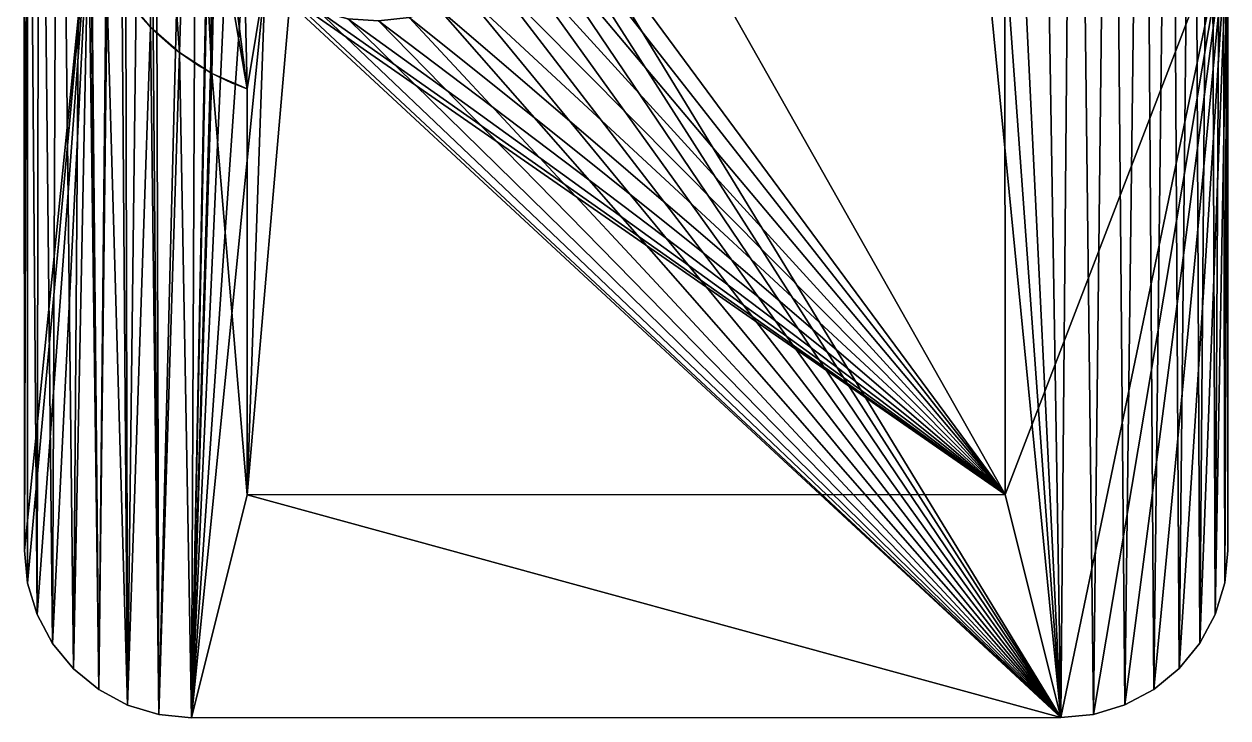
# Model space of a CAD drawing. Extents: x 117 to 132.3, y 125.4 to 142.4.
# Drawn here: x 121.45 to 132.26, y 125.35 to 131.58 of the extents above; entities that cross this region are included whole.
import ezdxf

# ---------------------------------------------------------------- set-up
doc = ezdxf.new("R2010")
doc.units = 0
doc.layers.get('0').update_dxf_attribs({"color": 13, "linetype": 'CONTINUOUS'})

# ---------------------------------------------------------------- blocks, each defined once
blk = doc.blocks.new('GROUP_1')
for p, q in [((15.303, 11.453), (15.304, 1.502)), ((4.504, 1.5), (4.502, 11)), ((4.504, 1.5, 7.348), (4.503, 7.196, 7.348)), ((13.303, 7.198, 7.348), (13.304, 2.002, 7.348)), ((13.303, 7.198, 2), (13.304, 2.002, 2)), ((15.303, 7.199, 7.348), (15.304, 1.502, 7.348)), ((5.637, 6.195, 7.348), (5.637, 6.195, 2)), ((5.896, 5.966, 7.348), (5.896, 5.966, 2)), ((6.187, 5.779, 7.348), (6.187, 5.779, 2)), ((6.503, 5.64, 7.348), (6.503, 5.64, 2)), ((6.504, 2, 7.348), (6.503, 5.64, 7.348)), ((6.504, 2, 2), (6.503, 5.64, 2)), ((13.304, 2.002, 2), (6.504, 2, 2)), ((13.304, 2.002, 7.348), (6.504, 2, 7.348)), ((6.504, 2, 2), (6.504, 2, 7.348)), ((13.304, 2.002, 2), (13.304, 2.002, 7.348)), ((4.504, 1.5), (4.504, 1.5, 7.348)), ((15.304, 1.502), (15.304, 1.502, 7.348)), ((4.533, 1.207), (4.533, 1.207, 7.348)), ((15.275, 1.21), (15.275, 1.21, 7.348)), ((4.618, 0.926), (4.618, 0.926, 7.348)), ((15.19, 0.928), (15.19, 0.928, 7.348)), ((4.757, 0.666), (4.757, 0.666, 7.348)), ((15.051, 0.669), (15.051, 0.669, 7.348)), ((4.944, 0.439), (4.944, 0.439, 7.348)), ((14.865, 0.442), (14.865, 0.442, 7.348)), ((5.171, 0.253), (5.171, 0.253, 7.348)), ((14.638, 0.255), (14.638, 0.255, 7.348)), ((5.43, 0.114), (5.43, 0.114, 7.348)), ((14.378, 0.116), (14.378, 0.116, 7.348)), ((5.712, 0.029), (5.712, 0.029, 7.348)), ((6.004, 0), (13.804, 0.002)), ((6.004, 0, 7.348), (13.804, 0.002, 7.348)), ((6.004, 0), (6.004, 0, 7.348)), ((13.804, 0.002), (13.804, 0.002, 7.348)), ((14.097, 0.031), (14.097, 0.031, 7.348))]:
    blk.add_line(p, q)
for points in [[(4.504, 1.5, 7.348), (4.533, 1.207, 7.348), (4.618, 0.926, 7.348), (4.757, 0.666, 7.348), (4.944, 0.439, 7.348), (5.171, 0.253, 7.348), (5.43, 0.114, 7.348), (5.712, 0.029, 7.348), (6.004, 0, 7.348)], [(4.504, 1.5, 0), (4.533, 1.207, 0), (4.618, 0.926, 0), (4.757, 0.666, 0), (4.944, 0.439, 0), (5.171, 0.253, 0), (5.43, 0.114, 0), (5.712, 0.029, 0), (6.004, 0, 0)], [(13.804, 0.002, 7.348), (14.097, 0.031, 7.348), (14.378, 0.116, 7.348), (14.638, 0.255, 7.348), (14.865, 0.442, 7.348), (15.051, 0.669, 7.348), (15.19, 0.928, 7.348), (15.275, 1.21, 7.348), (15.304, 1.502, 7.348)], [(13.804, 0.002, 0), (14.097, 0.031, 0), (14.378, 0.116, 0), (14.638, 0.255, 0), (14.865, 0.442, 0), (15.051, 0.669, 0), (15.19, 0.928, 0), (15.275, 1.21, 0), (15.304, 1.502, 0)]]:
    blk.add_polyline3d(points)
at = {"extrusion": (3.7507e-15, 6.93812e-15, -1)}
blk.add_arc((-7.25, 7.76, -7.348), 2.248, 289.4169, 345.4327, dxfattribs=at)
at = {"extrusion": (-2.83202e-18, -3.71057e-15, -1)}
blk.add_arc((-7.25, 7.76, -2), 2.248, 289.4169, 345.4327, dxfattribs=at)
mesh = blk.add_polyface()
corners = [(6.501, 14.463), (6.158, 7.853), (6.067, 14.172), (6.203, 8.125), (6.297, 8.385), (6.437, 8.623), (6.619, 8.83), (6.97, 14.695), (6.836, 9.001), (7.08, 9.13), (7.466, 14.863), (7.344, 9.211), (7.619, 9.241), (7.979, 14.966), (7.894, 9.222), (8.161, 9.152), (8.501, 15.001), (8.411, 9.034), (8.635, 8.873), (12.331, 15.002), (8.825, 8.673), (8.975, 8.441), (9.08, 8.186), (9.137, 7.915), (9.143, 7.639), (4.536, 11.522), (4.504, 1.5), (4.502, 11), (4.533, 1.207), (4.618, 0.926), (4.638, 12.035), (4.757, 0.666), (4.807, 12.53), (4.944, 0.439), (5.038, 12.999), (5.171, 0.253), (5.329, 13.434), (5.43, 0.114), (5.597, 13.751), (5.712, 0.029), (5.673, 13.827), (6.004, 0), (6.163, 7.577), (6.22, 7.306), (6.325, 7.051), (6.475, 6.819), (6.666, 6.619), (13.804, 0.002), (6.889, 6.458), (7.139, 6.34), (7.406, 6.27), (7.682, 6.25), (7.956, 6.281), (8.22, 6.362), (8.464, 6.491), (8.681, 6.662), (8.863, 6.87), (9.003, 7.107), (9.098, 7.367), (12.719, 14.951), (13.081, 14.801), (13.567, 14.469), (13.929, 14.199), (14.097, 0.031), (14.256, 13.89), (14.378, 0.116), (14.546, 13.544), (14.638, 0.255), (14.793, 13.167), (14.865, 0.442), (14.995, 12.764), (15.051, 0.669), (15.148, 12.34), (15.19, 0.928), (15.251, 11.901), (15.275, 1.21), (15.303, 11.453), (15.304, 1.502)]
mesh.append_faces([[corners[k] for k in face] for face in [(25, 26, 27), (75, 76, 77)]], dxfattribs={"vtx0": -1})
mesh.append_faces([[corners[k] for k in face] for face in [(0, 1, 2), (1, 0, 3), (3, 0, 4), (4, 0, 5), (5, 0, 6), (6, 7, 8), (8, 7, 9), (9, 10, 11), (11, 10, 12), (12, 13, 14), (14, 13, 15), (15, 16, 17), (17, 16, 18), (18, 19, 20), (20, 19, 21), (21, 19, 22), (22, 19, 23), (23, 19, 24), (26, 25, 28), (28, 25, 29), (29, 30, 31), (31, 32, 33), (33, 34, 35), (35, 36, 37), (37, 38, 39), (39, 2, 41), (41, 46, 47), (47, 62, 63), (63, 64, 65), (65, 66, 67), (67, 68, 69), (69, 70, 71), (71, 72, 73), (73, 74, 75)]], dxfattribs={"vtx0": -1, "vtx1": -1})
mesh.append_faces([[corners[k] for k in face] for face in [(41, 2, 1), (47, 24, 19)]], dxfattribs={"vtx0": -1, "vtx1": -1, "vtx2": -1})
mesh.append_faces([[corners[k] for k in face] for face in [(6, 0, 7), (9, 7, 10), (12, 10, 13), (15, 13, 16), (18, 16, 19), (29, 25, 30), (31, 30, 32), (33, 32, 34), (35, 34, 36), (37, 36, 38), (39, 38, 40), (39, 40, 2), (41, 1, 42), (41, 42, 43), (41, 43, 44), (41, 44, 45), (41, 45, 46), (47, 46, 48), (47, 48, 49), (47, 49, 50), (47, 50, 51), (47, 51, 52), (47, 52, 53), (47, 53, 54), (47, 54, 55), (47, 55, 56), (47, 56, 57), (47, 57, 58), (47, 58, 24), (47, 19, 59), (47, 59, 60), (47, 60, 61), (47, 61, 62), (63, 62, 64), (65, 64, 66), (67, 66, 68), (69, 68, 70), (71, 70, 72), (73, 72, 74), (75, 74, 76)]], dxfattribs={"vtx0": -1, "vtx2": -1})
mesh = blk.add_polyface()
corners = [(15.303, 11.453), (15.304, 1.502, 7.348), (15.304, 1.502), (15.303, 7.199, 7.348), (15.303, 11.453, 12.348), (15.303, 7.199, 12.348)]
mesh.append_faces([[corners[k] for k in face] for face in [(0, 1, 2), (3, 4, 5)]], dxfattribs={"vtx0": -1})
mesh.append_faces([[corners[k] for k in face] for face in [(1, 0, 3), (4, 3, 0)]], dxfattribs={"vtx0": -1, "vtx1": -1})
mesh = blk.add_polyface()
corners = [(4.504, 1.5, 7.348), (4.502, 11), (4.504, 1.5), (4.503, 7.196, 7.348), (4.502, 11, 7.348)]
mesh.append_faces([[corners[k] for k in face] for face in [(0, 1, 2), (1, 3, 4)]], dxfattribs={"vtx0": -1})
mesh.append_faces([[corners[k] for k in face] for face in [(1, 0, 3)]], dxfattribs={"vtx0": -1, "vtx2": -1})
mesh = blk.add_polyface()
corners = [(5.081, 7.196, 2), (5.167, 8.444, 2), (5.029, 7.869, 2), (5.108, 7.078, 2), (5.238, 6.758, 2), (5.393, 8.812, 2), (5.416, 6.461, 2), (5.673, 9.141, 2), (5.637, 6.195, 2), (5.896, 5.966, 2), (6.001, 9.421, 2), (6.187, 5.779, 2), (6.158, 7.853, 2), (6.163, 7.577, 2), (6.22, 7.306, 2), (6.503, 5.64, 2), (6.325, 7.051, 2), (6.475, 6.819, 2), (6.666, 6.619, 2), (6.504, 2, 2), (6.889, 6.458, 2), (13.304, 2.002, 2), (7.139, 6.34, 2), (7.406, 6.27, 2), (7.682, 6.25, 2), (7.956, 6.281, 2), (8.22, 6.362, 2), (8.464, 6.491, 2), (8.681, 6.662, 2), (8.863, 6.87, 2), (9.003, 7.107, 2), (9.098, 7.367, 2), (9.143, 7.639, 2), (10.368, 7.197, 2), (9.234, 9.422, 2), (9.562, 9.142, 2), (9.842, 8.814, 2), (10.068, 8.446, 2), (10.233, 8.047, 2), (10.334, 7.627, 2), (13.303, 7.198, 2), (6.369, 9.646, 2), (6.203, 8.125, 2), (6.297, 8.385, 2), (6.437, 8.623, 2), (6.767, 9.812, 2), (6.619, 8.83, 2), (6.836, 9.001, 2), (7.187, 9.913, 2), (7.08, 9.13, 2), (7.344, 9.211, 2), (7.617, 9.947, 2), (7.619, 9.241, 2), (8.047, 9.913, 2), (7.894, 9.222, 2), (8.161, 9.152, 2), (8.467, 9.812, 2), (8.411, 9.034, 2), (8.635, 8.873, 2), (8.866, 9.647, 2), (8.825, 8.673, 2), (8.975, 8.441, 2), (9.08, 8.186, 2), (9.137, 7.915, 2)]
mesh.append_faces([[corners[k] for k in face] for face in [(0, 1, 2), (38, 33, 39), (33, 21, 40)]], dxfattribs={"vtx0": -1})
mesh.append_faces([[corners[k] for k in face] for face in [(1, 4, 5), (5, 6, 7), (7, 9, 10), (12, 11, 13), (13, 11, 14), (14, 15, 16), (16, 15, 17), (17, 15, 18), (18, 19, 20), (20, 21, 22), (22, 21, 23), (23, 21, 24), (24, 21, 25), (25, 21, 26), (26, 21, 27), (27, 21, 28), (28, 21, 29), (29, 21, 30), (30, 21, 31), (31, 21, 32), (34, 33, 35), (35, 33, 36), (36, 33, 37), (37, 33, 38), (41, 44, 45), (45, 47, 48), (48, 50, 51), (51, 52, 53), (53, 55, 56), (56, 58, 59), (59, 61, 34)]], dxfattribs={"vtx0": -1, "vtx1": -1})
mesh.append_faces([[corners[k] for k in face] for face in [(10, 11, 12), (32, 21, 33), (32, 33, 34)]], dxfattribs={"vtx0": -1, "vtx1": -1, "vtx2": -1})
mesh.append_faces([[corners[k] for k in face] for face in [(1, 0, 3), (1, 3, 4), (5, 4, 6), (7, 6, 8), (7, 8, 9), (10, 9, 11), (14, 11, 15), (18, 15, 19), (20, 19, 21), (12, 41, 10), (41, 12, 42), (41, 42, 43), (41, 43, 44), (45, 44, 46), (45, 46, 47), (48, 47, 49), (48, 49, 50), (51, 50, 52), (53, 52, 54), (53, 54, 55), (56, 55, 57), (56, 57, 58), (59, 58, 60), (59, 60, 61), (34, 61, 62), (34, 62, 63), (34, 63, 32)]], dxfattribs={"vtx0": -1, "vtx2": -1})
mesh = blk.add_polyface()
corners = [(4.504, 1.5, 7.348), (5.081, 7.196, 7.348), (4.503, 7.196, 7.348), (4.533, 1.207, 7.348), (4.618, 0.926, 7.348), (4.757, 0.666, 7.348), (4.944, 0.439, 7.348), (5.171, 0.253, 7.348), (5.108, 7.078, 7.348), (5.238, 6.758, 7.348), (5.43, 0.114, 7.348), (5.416, 6.461, 7.348), (5.637, 6.195, 7.348), (5.712, 0.029, 7.348), (5.896, 5.966, 7.348), (6.004, 0, 7.348), (6.187, 5.779, 7.348), (6.504, 2, 7.348), (13.804, 0.002, 7.348), (6.503, 5.64, 7.348), (13.304, 2.002, 7.348), (15.303, 7.199, 7.348), (13.303, 7.198, 7.348), (14.097, 0.031, 7.348), (14.378, 0.116, 7.348), (14.638, 0.255, 7.348), (14.865, 0.442, 7.348), (15.051, 0.669, 7.348), (15.19, 0.928, 7.348), (15.275, 1.21, 7.348), (15.304, 1.502, 7.348)]
mesh.append_faces([[corners[k] for k in face] for face in [(0, 1, 2), (16, 17, 19), (20, 21, 22), (21, 29, 30)]], dxfattribs={"vtx0": -1})
mesh.append_faces([[corners[k] for k in face] for face in [(1, 7, 8), (8, 7, 9), (9, 10, 11), (11, 10, 12), (12, 13, 14), (14, 15, 16), (17, 18, 20)]], dxfattribs={"vtx0": -1, "vtx1": -1})
mesh.append_faces([[corners[k] for k in face] for face in [(16, 15, 17), (21, 20, 18)]], dxfattribs={"vtx0": -1, "vtx1": -1, "vtx2": -1})
mesh.append_faces([[corners[k] for k in face] for face in [(1, 0, 3), (1, 3, 4), (1, 4, 5), (1, 5, 6), (1, 6, 7), (9, 7, 10), (12, 10, 13), (14, 13, 15), (17, 15, 18), (21, 18, 23), (21, 23, 24), (21, 24, 25), (21, 25, 26), (21, 26, 27), (21, 27, 28), (21, 28, 29)]], dxfattribs={"vtx0": -1, "vtx2": -1})
mesh = blk.add_polyface()
corners = [(13.303, 7.198, 7.348), (13.304, 2.002, 2), (13.304, 2.002, 7.348), (13.303, 7.198, 2)]
mesh.append_faces([[corners[k] for k in face] for face in [(0, 1, 2), (1, 0, 3)]], dxfattribs={"vtx0": -1})
mesh = blk.add_polyface()
corners = [(5.416, 6.461, 2), (5.637, 6.195, 7.348), (5.637, 6.195, 2), (5.416, 6.461, 7.348)]
mesh.append_faces([[corners[k] for k in face] for face in [(0, 1, 2), (1, 0, 3)]], dxfattribs={"vtx0": -1})
mesh = blk.add_polyface()
corners = [(5.637, 6.195, 7.348), (5.896, 5.966, 2), (5.637, 6.195, 2), (5.896, 5.966, 7.348)]
mesh.append_faces([[corners[k] for k in face] for face in [(0, 1, 2), (1, 0, 3)]], dxfattribs={"vtx0": -1})
mesh = blk.add_polyface()
corners = [(5.896, 5.966, 2), (6.187, 5.779, 7.348), (6.187, 5.779, 2), (5.896, 5.966, 7.348)]
mesh.append_faces([[corners[k] for k in face] for face in [(0, 1, 2), (1, 0, 3)]], dxfattribs={"vtx0": -1})
mesh = blk.add_polyface()
corners = [(6.187, 5.779, 7.348), (6.503, 5.64, 2), (6.187, 5.779, 2), (6.503, 5.64, 7.348)]
mesh.append_faces([[corners[k] for k in face] for face in [(0, 1, 2), (1, 0, 3)]], dxfattribs={"vtx0": -1})
mesh = blk.add_polyface()
corners = [(6.503, 5.64, 2), (6.504, 2, 7.348), (6.504, 2, 2), (6.503, 5.64, 7.348)]
mesh.append_faces([[corners[k] for k in face] for face in [(0, 1, 2), (1, 0, 3)]], dxfattribs={"vtx0": -1})
mesh = blk.add_polyface()
corners = [(6.504, 2, 7.348), (13.304, 2.002, 2), (6.504, 2, 2), (13.304, 2.002, 7.348)]
mesh.append_faces([[corners[k] for k in face] for face in [(0, 1, 2), (1, 0, 3)]], dxfattribs={"vtx0": -1})
mesh = blk.add_polyface()
corners = [(4.533, 1.207, 7.348), (4.504, 1.5), (4.533, 1.207), (4.504, 1.5, 7.348)]
mesh.append_faces([[corners[k] for k in face] for face in [(0, 1, 2), (1, 0, 3)]], dxfattribs={"vtx0": -1})
mesh = blk.add_polyface()
corners = [(15.304, 1.502), (15.275, 1.21, 7.348), (15.275, 1.21), (15.304, 1.502, 7.348)]
mesh.append_faces([[corners[k] for k in face] for face in [(0, 1, 2), (1, 0, 3)]], dxfattribs={"vtx0": -1})
mesh = blk.add_polyface()
corners = [(4.618, 0.926, 7.348), (4.533, 1.207), (4.618, 0.926), (4.533, 1.207, 7.348)]
mesh.append_faces([[corners[k] for k in face] for face in [(0, 1, 2), (1, 0, 3)]], dxfattribs={"vtx0": -1})
mesh = blk.add_polyface()
corners = [(15.275, 1.21), (15.19, 0.928, 7.348), (15.19, 0.928), (15.275, 1.21, 7.348)]
mesh.append_faces([[corners[k] for k in face] for face in [(0, 1, 2), (1, 0, 3)]], dxfattribs={"vtx0": -1})
mesh = blk.add_polyface()
corners = [(4.757, 0.666, 7.348), (4.618, 0.926), (4.757, 0.666), (4.618, 0.926, 7.348)]
mesh.append_faces([[corners[k] for k in face] for face in [(0, 1, 2), (1, 0, 3)]], dxfattribs={"vtx0": -1})
mesh = blk.add_polyface()
corners = [(15.19, 0.928), (15.051, 0.669, 7.348), (15.051, 0.669), (15.19, 0.928, 7.348)]
mesh.append_faces([[corners[k] for k in face] for face in [(0, 1, 2), (1, 0, 3)]], dxfattribs={"vtx0": -1})
mesh = blk.add_polyface()
corners = [(4.944, 0.439, 7.348), (4.757, 0.666), (4.944, 0.439), (4.757, 0.666, 7.348)]
mesh.append_faces([[corners[k] for k in face] for face in [(0, 1, 2), (1, 0, 3)]], dxfattribs={"vtx0": -1})
mesh = blk.add_polyface()
corners = [(15.051, 0.669), (14.865, 0.442, 7.348), (14.865, 0.442), (15.051, 0.669, 7.348)]
mesh.append_faces([[corners[k] for k in face] for face in [(0, 1, 2), (1, 0, 3)]], dxfattribs={"vtx0": -1})
mesh = blk.add_polyface()
corners = [(5.171, 0.253, 7.348), (4.944, 0.439), (5.171, 0.253), (4.944, 0.439, 7.348)]
mesh.append_faces([[corners[k] for k in face] for face in [(0, 1, 2), (1, 0, 3)]], dxfattribs={"vtx0": -1})
mesh = blk.add_polyface()
corners = [(14.865, 0.442, 7.348), (14.638, 0.255), (14.865, 0.442), (14.638, 0.255, 7.348)]
mesh.append_faces([[corners[k] for k in face] for face in [(0, 1, 2), (1, 0, 3)]], dxfattribs={"vtx0": -1})
mesh = blk.add_polyface()
corners = [(5.43, 0.114), (5.171, 0.253, 7.348), (5.171, 0.253), (5.43, 0.114, 7.348)]
mesh.append_faces([[corners[k] for k in face] for face in [(0, 1, 2), (1, 0, 3)]], dxfattribs={"vtx0": -1})
mesh = blk.add_polyface()
corners = [(14.638, 0.255, 7.348), (14.378, 0.116), (14.638, 0.255), (14.378, 0.116, 7.348)]
mesh.append_faces([[corners[k] for k in face] for face in [(0, 1, 2), (1, 0, 3)]], dxfattribs={"vtx0": -1})
mesh = blk.add_polyface()
corners = [(5.712, 0.029, 7.348), (5.43, 0.114), (5.712, 0.029), (5.43, 0.114, 7.348)]
mesh.append_faces([[corners[k] for k in face] for face in [(0, 1, 2), (1, 0, 3)]], dxfattribs={"vtx0": -1})
mesh = blk.add_polyface()
corners = [(14.378, 0.116, 7.348), (14.097, 0.031), (14.378, 0.116), (14.097, 0.031, 7.348)]
mesh.append_faces([[corners[k] for k in face] for face in [(0, 1, 2), (1, 0, 3)]], dxfattribs={"vtx0": -1})
mesh = blk.add_polyface()
corners = [(6.004, 0, 7.348), (5.712, 0.029), (6.004, 0), (5.712, 0.029, 7.348)]
mesh.append_faces([[corners[k] for k in face] for face in [(0, 1, 2), (1, 0, 3)]], dxfattribs={"vtx0": -1})
mesh = blk.add_polyface()
corners = [(13.804, 0.002, 7.348), (6.004, 0), (13.804, 0.002), (6.004, 0, 7.348)]
mesh.append_faces([[corners[k] for k in face] for face in [(0, 1, 2), (1, 0, 3)]], dxfattribs={"vtx0": -1})
mesh = blk.add_polyface()
corners = [(14.097, 0.031, 7.348), (13.804, 0.002), (14.097, 0.031), (13.804, 0.002, 7.348)]
mesh.append_faces([[corners[k] for k in face] for face in [(0, 1, 2), (1, 0, 3)]], dxfattribs={"vtx0": -1})

msp = doc.modelspace()

# ---------------------------------------------------------------- block references
msp.add_blockref('GROUP_1', (116.952, 125.353, 6.579))

doc.saveas('drawing.dxf')
